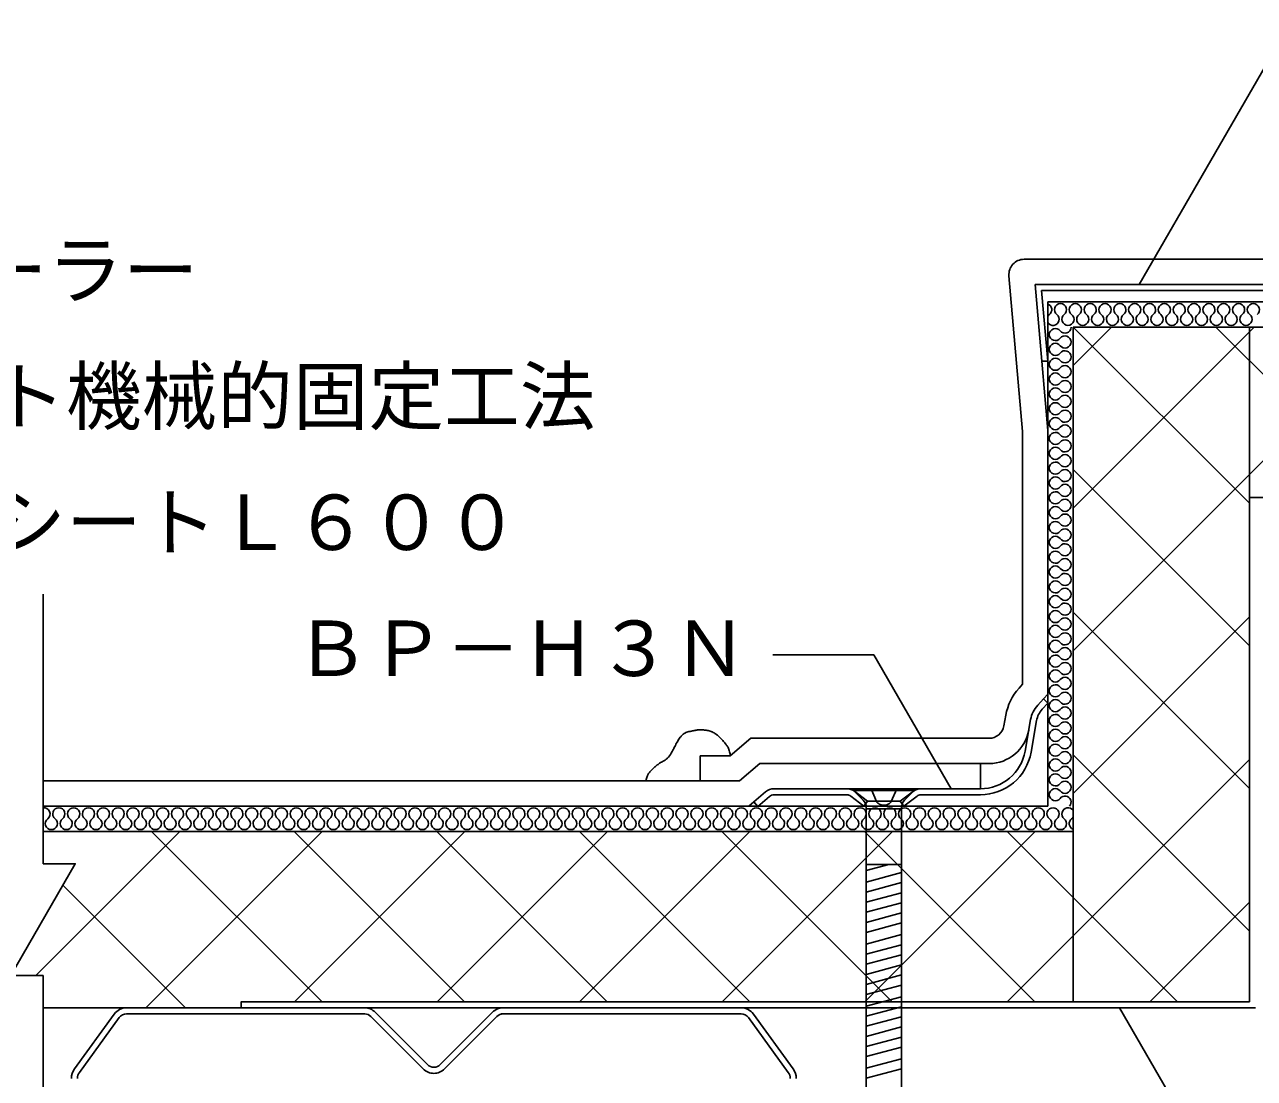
# Model space of a CAD drawing. Units: millimetres, scale not verified. Extents: x -665 to 665, y -465 to 450.
# Drawn here: x -0.6 to 243.4, y -117.4 to 91.6 of the extents above; entities that cross this region are included whole.
import ezdxf
from ezdxf.enums import TextEntityAlignment as Align

# ---------------------------------------------------------------- set-up
doc = ezdxf.new("R2010")
doc.units = ezdxf.units.MM
doc.header["$LTSCALE"] = 5
doc.linetypes.add('DASHED3', pattern=[4, 3, -1])
for name, color, linetype in [('0-1_線色１（水色）', 4, 'Continuous'), ('0-2_線色２（白）', 7, 'Continuous'), ('0-4_線色４（黄）', 2, 'Continuous'), ('0-5_金属', 7, 'Continuous'), ('0-6_鋼板・アングル', 2, 'Continuous'), ('0-7_ビス', 4, 'Continuous'), ('0-A_文字', 7, 'Continuous'), ('0-D_断熱・ハッチ', 4, 'Continuous')]:
    doc.layers.add(name, color=color, linetype=linetype)
doc.styles.add('ＭＳ ゴシック', font='')
doc.styles.get('ＭＳ ゴシック').set_extended_font_data('MS Gothic')

msp = doc.modelspace()

# ---------------------------------------------------------------- linework, layer by layer
at = {"layer": '0-1_線色１（水色）'}
for centre, start, end in [((201.981, 35.041), 307.52351, 69.09236), ((204.925, 35.041), 307.52351, 232.47649), ((207.869, 35.041), 307.52351, 232.47649), ((210.813, 35.041), 307.52351, 232.47649), ((213.757, 35.041), 307.52351, 232.47649), ((216.701, 35.041), 307.52351, 232.47649), ((219.645, 35.041), 307.52351, 232.47649), ((222.589, 35.041), 307.52351, 232.47649), ((225.533, 35.041), 307.52351, 232.47649), ((228.477, 35.041), 307.52351, 232.47649), ((231.421, 35.041), 307.52351, 232.47649), ((234.364, 35.041), 307.52351, 232.47649), ((237.308, 35.041), 307.52351, 232.47649), ((240.252, 35.041), 307.52351, 232.47649), ((243.196, 35.041), 307.52351, 232.47649), ((203.453, 33.125), 127.52351, 149.46414), ((203.453, 33.125), 210.53586, 52.47649), ((206.397, 33.125), 127.52351, 52.47649), ((209.341, 33.125), 127.52351, 52.47649), ((212.285, 33.125), 127.52351, 52.47649), ((215.229, 33.125), 127.52351, 52.47649), ((218.173, 33.125), 127.52351, 52.47649), ((221.117, 33.125), 127.52351, 52.47649), ((224.061, 33.125), 127.52351, 52.47649), ((227.005, 33.125), 127.52351, 52.47649), ((229.949, 33.125), 127.52351, 52.47649), ((232.892, 33.125), 127.52351, 52.47649), ((235.836, 33.125), 127.52351, 52.47649), ((238.78, 33.125), 127.52351, 52.47649), ((241.724, 33.125), 127.52351, 52.47649), ((203.897, 30.111), 37.52351, 322.47649), ((205.813, 31.583), 217.52351, 0), ((205.813, 28.639), 217.52351, 142.47649), ((203.897, 27.167), 37.52351, 322.47649), ((205.813, 25.695), 217.52351, 142.47649), ((203.897, 24.223), 37.52351, 322.47649), ((203.897, 21.279), 37.52351, 322.47649), ((205.813, 22.751), 217.52351, 142.47649), ((203.897, 18.336), 37.52351, 322.47649), ((205.813, 19.807), 217.52351, 142.47649), ((205.813, 16.864), 217.52351, 142.47649), ((203.897, 15.392), 37.52351, 322.47649), ((205.813, 13.92), 217.52351, 142.47649), ((203.897, 12.448), 37.52351, 322.47649), ((203.897, 9.504), 37.52351, 322.47649), ((205.813, 10.976), 217.52351, 142.47649), ((203.897, 6.56), 37.52351, 322.47649), ((205.813, 8.032), 217.52351, 142.47649), ((205.813, 5.088), 217.52351, 142.47649), ((203.897, 3.616), 37.52351, 322.47649), ((205.813, 2.144), 217.52351, 142.47649), ((203.897, 0.672), 37.52351, 322.47649), ((205.813, -0.8), 217.52351, 142.47649), ((203.897, -2.272), 37.52351, 322.47649), ((203.897, -5.216), 37.52351, 322.47649), ((205.813, -3.744), 217.52351, 142.47649), ((203.897, -8.16), 37.52351, 322.47649), ((205.813, -6.688), 217.52351, 142.47649), ((205.813, -9.632), 217.52351, 142.47649), ((203.897, -11.104), 37.52351, 322.47649), ((205.813, -12.576), 217.52351, 142.47649), ((203.897, -14.048), 37.52351, 322.47649), ((205.813, -15.52), 217.52351, 142.47649), ((203.897, -16.992), 37.52351, 322.47649), ((203.897, -19.935), 37.52351, 322.47649), ((205.813, -18.463), 217.52351, 142.47649), ((203.897, -22.879), 37.52351, 322.47649), ((205.813, -21.407), 217.52351, 142.47649), ((205.813, -24.351), 217.52351, 142.47649), ((203.897, -25.823), 37.52351, 322.47649), ((205.813, -27.295), 217.52351, 142.47649), ((203.897, -28.767), 37.52351, 322.47649), ((205.813, -30.239), 217.52351, 142.47649), ((203.897, -31.711), 37.52351, 322.47649), ((203.897, -34.655), 37.52351, 322.47649), ((205.813, -33.183), 217.52351, 142.47649), ((203.897, -37.599), 37.52351, 322.47649), ((205.813, -36.127), 217.52351, 142.47649), ((205.813, -39.071), 217.52351, 142.47649), ((203.897, -40.543), 37.52351, 322.47649), ((205.813, -42.015), 217.52351, 142.47649), ((203.897, -43.487), 37.52351, 322.47649), ((205.813, -44.959), 217.52351, 142.47649), ((203.897, -46.431), 37.52351, 322.47649), ((203.897, -49.375), 37.52351, 322.47649), ((205.813, -47.903), 217.52351, 142.47649), ((203.897, -52.319), 37.52351, 322.47649), ((205.813, -50.847), 217.52351, 142.47649), ((205.813, -53.791), 217.52351, 142.47649), ((203.897, -55.262), 37.52351, 322.47649), ((205.813, -56.734), 217.52351, 142.47649), ((203.897, -58.206), 37.52351, 322.47649), ((205.813, -59.678), 217.52351, 142.47649), ((203.897, -61.15), 37.52351, 322.47649), ((205.813, -62.622), 318.87027, 142.47649), ((3.267, -64.959), 307.52351, 98.64867), ((6.211, -64.959), 307.52351, 232.47649), ((9.155, -64.959), 307.52351, 232.47649), ((12.099, -64.959), 307.52351, 232.47649), ((15.042, -64.959), 307.52351, 232.47649), ((17.986, -64.959), 307.52351, 232.47649), ((20.93, -64.959), 307.52351, 232.47649), ((23.874, -64.959), 307.52351, 232.47649), ((26.818, -64.959), 307.52351, 232.47649), ((29.762, -64.959), 307.52351, 232.47649), ((32.706, -64.959), 307.52351, 232.47649), ((35.65, -64.959), 307.52351, 232.47649), ((38.594, -64.959), 307.52351, 232.47649), ((41.538, -64.959), 307.52351, 232.47649), ((44.482, -64.959), 307.52351, 232.47649), ((47.426, -64.959), 307.52351, 232.47649), ((50.37, -64.959), 307.52351, 232.47649), ((53.313, -64.959), 307.52351, 232.47649), ((56.257, -64.959), 307.52351, 232.47649), ((59.201, -64.959), 307.52351, 232.47649), ((62.145, -64.959), 307.52351, 232.47649), ((65.089, -64.959), 307.52351, 232.47649), ((68.033, -64.959), 307.52351, 232.47649), ((70.977, -64.959), 307.52351, 232.47649), ((73.921, -64.959), 307.52351, 232.47649), ((76.865, -64.959), 307.52351, 232.47649), ((79.809, -64.959), 307.52351, 232.47649), ((82.753, -64.959), 307.52351, 232.47649), ((85.697, -64.959), 307.52351, 232.47649), ((88.641, -64.959), 307.52351, 232.47649), ((91.584, -64.959), 307.52351, 232.47649), ((94.528, -64.959), 307.52351, 232.47649), ((97.472, -64.959), 307.52351, 232.47649), ((100.416, -64.959), 307.52351, 232.47649), ((103.36, -64.959), 307.52351, 232.47649), ((106.304, -64.959), 307.52351, 232.47649), ((109.248, -64.959), 307.52351, 232.47649), ((112.192, -64.959), 307.52351, 232.47649), ((115.136, -64.959), 307.52351, 232.47649), ((118.08, -64.959), 307.52351, 232.47649), ((121.024, -64.959), 307.52351, 232.47649), ((123.968, -64.959), 307.52351, 232.47649), ((126.911, -64.959), 307.52351, 232.47649), ((129.855, -64.959), 307.52351, 232.47649), ((132.799, -64.959), 307.52351, 232.47649), ((135.743, -64.959), 307.52351, 232.47649), ((138.687, -64.959), 307.52351, 232.47649), ((141.631, -64.959), 307.52351, 232.47649), ((144.575, -64.959), 307.52351, 232.47649), ((147.519, -64.959), 307.52351, 232.47649), ((150.463, -64.959), 307.52351, 232.47649), ((153.407, -64.959), 307.52351, 232.47649), ((156.351, -64.959), 307.52351, 232.47649), ((159.295, -64.959), 307.52351, 232.47649), ((162.239, -64.959), 307.52351, 232.47649), ((165.182, -64.959), 307.52351, 232.47649), ((168.126, -64.959), 307.52351, 232.47649), ((171.07, -64.959), 307.52351, 232.47649), ((174.014, -64.959), 307.52351, 232.47649), ((176.958, -64.959), 307.52351, 232.47649), ((179.902, -64.959), 307.52351, 232.47649), ((182.846, -64.959), 307.52351, 232.47649), ((185.79, -64.959), 307.52351, 232.47649), ((188.734, -64.959), 307.52351, 232.47649), ((191.678, -64.959), 307.52351, 232.47649), ((194.622, -64.959), 307.52351, 232.47649), ((197.566, -64.959), 307.52351, 232.47649), ((200.509, -64.959), 307.52351, 232.47649), ((203.453, -64.959), 307.52351, 232.47649), ((206.397, -64.959), 32.84225, 232.47649), ((206.397, -64.959), 307.52351, 327.15775), ((4.739, -66.875), 127.52351, 52.47649), ((7.683, -66.875), 127.52351, 52.47649), ((10.627, -66.875), 127.52351, 52.47649), ((13.571, -66.875), 127.52351, 52.47649), ((16.514, -66.875), 127.52351, 52.47649), ((19.458, -66.875), 127.52351, 52.47649), ((22.402, -66.875), 127.52351, 52.47649), ((25.346, -66.875), 127.52351, 52.47649), ((28.29, -66.875), 127.52351, 52.47649), ((31.234, -66.875), 127.52351, 52.47649), ((34.178, -66.875), 127.52351, 52.47649), ((37.122, -66.875), 127.52351, 52.47649), ((40.066, -66.875), 127.52351, 52.47649), ((43.01, -66.875), 127.52351, 52.47649), ((45.954, -66.875), 127.52351, 52.47649), ((48.898, -66.875), 127.52351, 52.47649), ((51.842, -66.875), 127.52351, 52.47649), ((54.785, -66.875), 127.52351, 52.47649), ((57.729, -66.875), 127.52351, 52.47649), ((60.673, -66.875), 127.52351, 52.47649), ((63.617, -66.875), 127.52351, 52.47649), ((66.561, -66.875), 127.52351, 52.47649), ((69.505, -66.875), 127.52351, 52.47649), ((72.449, -66.875), 127.52351, 52.47649), ((75.393, -66.875), 127.52351, 52.47649), ((78.337, -66.875), 127.52351, 52.47649), ((81.281, -66.875), 127.52351, 52.47649), ((84.225, -66.875), 127.52351, 52.47649), ((87.169, -66.875), 127.52351, 52.47649), ((90.112, -66.875), 127.52351, 52.47649), ((93.056, -66.875), 127.52351, 52.47649), ((96, -66.875), 127.52351, 52.47649), ((98.944, -66.875), 127.52351, 52.47649), ((101.888, -66.875), 127.52351, 52.47649), ((104.832, -66.875), 127.52351, 52.47649), ((107.776, -66.875), 127.52351, 52.47649), ((110.72, -66.875), 127.52351, 52.47649), ((113.664, -66.875), 127.52351, 52.47649), ((116.608, -66.875), 127.52351, 52.47649), ((119.552, -66.875), 127.52351, 52.47649), ((122.496, -66.875), 127.52351, 52.47649), ((125.44, -66.875), 127.52351, 52.47649), ((128.383, -66.875), 127.52351, 52.47649), ((131.327, -66.875), 127.52351, 52.47649), ((134.271, -66.875), 127.52351, 52.47649), ((137.215, -66.875), 127.52351, 52.47649), ((140.159, -66.875), 127.52351, 52.47649), ((143.103, -66.875), 127.52351, 52.47649), ((146.047, -66.875), 127.52351, 52.47649), ((148.991, -66.875), 127.52351, 52.47649), ((151.935, -66.875), 127.52351, 52.47649), ((154.879, -66.875), 127.52351, 52.47649), ((157.823, -66.875), 127.52351, 52.47649), ((160.767, -66.875), 127.52351, 52.47649), ((163.71, -66.875), 127.52351, 52.47649), ((166.654, -66.875), 127.52351, 52.47649), ((169.598, -66.875), 127.52351, 52.47649), ((172.542, -66.875), 127.52351, 52.47649), ((175.486, -66.875), 127.52351, 52.47649), ((178.43, -66.875), 127.52351, 52.47649), ((181.374, -66.875), 127.52351, 52.47649), ((184.318, -66.875), 127.52351, 52.47649), ((187.262, -66.875), 127.52351, 52.47649), ((190.206, -66.875), 127.52351, 52.47649), ((193.15, -66.875), 127.52351, 52.47649), ((196.094, -66.875), 127.52351, 52.47649), ((199.038, -66.875), 127.52351, 52.47649), ((201.981, -66.875), 127.52351, 52.47649), ((204.925, -66.875), 127.52351, 52.47649), ((207.869, -66.875), 127.52351, 247.78971)]:
    msp.add_arc(centre, 1.208, start, end, dxfattribs=at)
at = {"layer": '0-2_線色２（白）'}
for p, q in [((202.413, 36.583), (447.882, 36.583)), ((202.413, 36.583), (202.413, -63.417)), ((207.413, 31.583), (447.882, 31.583)), ((207.413, 31.583), (207.413, -102.217)), ((242.413, -2.217), (242.413, 31.583)), ((201.208, 24.843), (202.413, 11.074)), ((3.085, -74.855), (3.085, -21.37)), ((201.525, -42.159), (202.413, -41.182)), ((145.309, -54.966), (141.257, -58.417)), ((190.753, -54.966), (145.309, -54.966)), ((189.032, -54.966), (189.032, -59.966)), ((133.419, -58.417), (141.257, -58.417)), ((3.085, -63.417), (202.413, -63.417)), ((144.113, -62.552), (143.098, -63.417)), ((3.085, -68.417), (207.413, -68.417)), ((3.085, -150.464), (3.085, -96.979)), ((3.085, -103.417), (42.413, -103.417))]:
    msp.add_line(p, q, dxfattribs=at)
for points in [[(135.022, -48.445), (134.813, -48.406), (134.602, -48.372), (134.479, -48.355), (134.331, -48.337), (134.074, -48.31), (133.818, -48.291), (133.562, -48.281), (133.307, -48.283), (133.053, -48.297), (132.906, -48.312), (132.799, -48.325), (132.614, -48.354), (132.43, -48.389), (132.246, -48.427), (132.062, -48.467), (131.878, -48.507), (131.77, -48.53), (131.648, -48.555), (131.437, -48.599), (131.227, -48.645), (131.02, -48.697), (130.818, -48.76), (130.621, -48.836), (130.511, -48.887), (130.412, -48.94), (130.246, -49.044), (130.088, -49.16), (129.937, -49.288), (129.794, -49.425), (129.658, -49.571), (129.583, -49.657), (129.498, -49.76), (129.36, -49.941), (129.23, -50.127), (129.107, -50.318), (128.989, -50.512), (128.877, -50.708), (128.813, -50.822), (128.745, -50.946)], [(139.416, -53.417), (139.398, -53.286), (139.365, -53.061), (139.327, -52.838), (139.282, -52.617), (139.227, -52.401), (139.158, -52.189), (139.11, -52.069), (139.069, -51.977), (138.991, -51.821), (138.904, -51.669), (138.81, -51.521), (138.709, -51.375), (138.605, -51.233), (138.542, -51.152), (138.468, -51.057), (138.338, -50.896), (138.205, -50.738), (138.07, -50.583), (137.933, -50.43), (137.794, -50.278), (137.712, -50.19), (137.627, -50.099), (137.477, -49.944), (137.326, -49.79), (137.171, -49.64), (137.012, -49.494), (136.848, -49.352), (136.751, -49.273), (136.663, -49.204), (136.509, -49.09), (136.35, -48.982), (136.187, -48.881), (136.019, -48.789), (135.847, -48.705), (135.746, -48.661), (135.632, -48.617), (135.432, -48.549), (135.229, -48.493), (135.022, -48.445)], [(128.745, -50.946), (128.631, -51.159), (128.519, -51.373), (128.408, -51.588), (128.298, -51.804), (128.186, -52.02), (128.121, -52.146), (128.033, -52.314), (127.877, -52.604), (127.712, -52.888), (127.537, -53.165), (127.349, -53.432), (127.144, -53.685), (127.016, -53.824), (126.969, -53.871), (126.888, -53.95), (126.804, -54.027), (126.717, -54.101), (126.628, -54.172), (126.536, -54.24), (126.482, -54.278), (126.393, -54.337), (126.235, -54.434), (126.073, -54.525), (125.91, -54.614), (125.748, -54.703), (125.587, -54.795), (125.495, -54.851), (125.403, -54.91), (125.247, -55.018), (125.094, -55.131), (124.945, -55.248), (124.798, -55.368), (124.651, -55.491), (124.567, -55.562), (124.461, -55.651), (124.28, -55.806), (124.1, -55.964), (123.925, -56.125), (123.755, -56.291)], [(123.755, -56.291), (123.592, -56.465), (123.501, -56.569), (123.449, -56.631), (123.363, -56.74), (123.28, -56.853), (123.202, -56.968), (123.13, -57.087), (123.063, -57.208), (123.027, -57.28), (122.98, -57.381), (122.909, -57.56), (122.847, -57.743), (122.792, -57.929), (122.743, -58.117), (122.697, -58.307), (122.671, -58.417)], [(3.085, -96.979), (-3.302, -96.979), (9.472, -74.855), (3.085, -74.855)]]:
    msp.add_lwpolyline(points, dxfattribs=at)
msp.add_arc((190.753, -46.966), 8, 270, 350, dxfattribs=at)
at = {"layer": '0-4_線色４（黄）'}
for p, q in [((197.696, 45.034), (278.683, 45.034)), ((194.708, 41.773), (197.413, 10.856)), ((197.413, 10.856), (197.413, -39.249)), ((196.701, -40.032), (197.413, -39.249)), ((193.708, -47.487), (194.081, -45.372)), ((143.468, -49.966), (139.416, -53.417)), ((190.753, -49.966), (143.468, -49.966)), ((133.419, -53.417), (139.416, -53.417)), ((133.419, -53.417), (133.419, -58.417)), ((3.085, -58.417), (133.419, -58.417))]:
    msp.add_line(p, q, dxfattribs=at)
for centre, radius, start, end in [((197.696, 42.034), 3, 90, 185), ((204.618, -47.23), 10.7, 137.72631, 170), ((190.753, -46.966), 3, 270, 350)]:
    msp.add_arc(centre, radius, start, end, dxfattribs=at)
at = {"layer": '0-5_金属'}
for p, q in [((9.321, -115.538), (17.213, -104.655)), ((19.642, -103.417), (66.871, -103.417)), ((19.642, -104.617), (66.919, -104.617)), ((79.337, -114.688), (68.991, -104.3)), ((92.233, -104.3), (81.888, -114.688)), ((93.876, -104.617), (141.581, -104.617)), ((94.187, -103.417), (141.581, -103.417)), ((144.01, -104.656), (151.902, -115.538)), ((10.293, -116.242), (18.185, -105.36)), ((78.486, -115.534), (68.141, -105.147)), ((93.083, -105.147), (82.738, -115.534)), ((143.038, -105.36), (150.931, -116.243))]:
    msp.add_line(p, q, dxfattribs=at)
for centre, radius, start, end in [((19.642, -106.417), 3, 90.0002, 144.05016), ((19.642, -106.417), 1.8, 90.00036, 144.05027), ((66.866, -106.417), 3, 44.88471, 90.00222), ((66.866, -106.417), 1.8, 44.8834, 90.00053), ((94.358, -106.417), 3, 90.00195, 135.11829), ((94.358, -106.417), 1.8, 90.00332, 135.11933), ((141.581, -106.417), 3, 35.94977, 89.99965), ((141.581, -106.417), 1.8, 35.94966, 89.99949), ((11.912, -117.417), 3.2, 144.05005, 179.99996), ((11.912, -117.417), 2, 144.05027, 179.99996), ((80.612, -113.417), 3, 224.88334, 315.11671), ((80.612, -113.417), 1.8, 224.88334, 315.42812), ((149.312, -117.417), 2, 0.00003, 35.94972), ((149.312, -117.417), 3.2, 0.00003, 35.94994)]:
    msp.add_arc(centre, radius, start, end, dxfattribs=at)
at = {"layer": '0-6_鋼板・アングル'}
for p, q in [((199.879, 40.034), (201.208, 24.843)), ((199.879, 40.034), (248.563, 40.034)), ((201.188, 38.834), (202.413, 24.843)), ((201.188, 38.834), (248.563, 38.834)), ((201.208, 24.843), (202.413, 24.843)), ((242.413, -2.217), (242.413, -102.217)), ((200.4, -43.395), (201.525, -42.159)), ((201.288, -44.203), (202.413, -42.966)), ((201.525, -42.159), (202.413, -42.966)), ((199.005, -46.24), (197.896, -52.529)), ((200.186, -46.448), (199.078, -52.737)), ((162.575, -59.966), (148.144, -59.966)), ((164.038, -60.464), (166.641, -62.466)), ((175.744, -60.464), (173.141, -62.466)), ((189.032, -59.966), (177.208, -59.966)), ((147.171, -61.524), (144.891, -63.466)), ((162.575, -61.166), (148.144, -61.166)), ((163.307, -61.415), (165.91, -63.417)), ((166.641, -62.466), (165.91, -63.417)), ((173.141, -62.466), (173.873, -63.417)), ((176.476, -61.415), (173.873, -63.417)), ((189.032, -61.166), (177.208, -61.166)), ((243.613, -103.417), (42.413, -103.417))]:
    msp.add_line(p, q, dxfattribs=at)
at = {"layer": '0-6_鋼板・アングル', "color": 4}
for p, q in [((177.208, -59.966), (162.575, -59.966)), ((165.91, -63.417), (173.873, -63.417)), ((166.641, -62.466), (173.141, -62.466))]:
    msp.add_line(p, q, dxfattribs=at)
at = {"layer": '0-6_鋼板・アングル'}
for points in [[(242.413, -2.217), (342.413, -2.217), (342.413, -3.417)], [(146.393, -60.611), (144.113, -62.552), (144.891, -63.466)], [(242.413, -102.217), (42.413, -102.217), (42.413, -103.417)]]:
    msp.add_lwpolyline(points, dxfattribs=at)
for centre, radius, start, end in [((204.618, -47.23), 5.7, 137.72631, 170), ((204.618, -47.23), 4.5, 137.72631, 170), ((189.032, -50.966), 9, 270, 350), ((189.032, -50.966), 10.2, 270, 350), ((148.144, -62.666), 2.7, 90, 130.42608), ((162.575, -62.366), 2.4, 52.43141, 90), ((177.208, -62.366), 2.4, 90, 127.56859), ((148.144, -62.666), 1.5, 90, 130.42608), ((162.575, -62.366), 1.2, 52.43141, 90), ((177.208, -62.366), 1.2, 90, 127.56859)]:
    msp.add_arc(centre, radius, start, end, dxfattribs=at)
at = {"layer": '0-7_ビス', "color": 7}
for p, q in [((163.891, -60.351), (163.891, -59.966)), ((175.891, -59.966), (163.891, -59.966)), ((175.891, -60.351), (163.891, -60.351)), ((165.806, -62.265), (163.891, -60.351)), ((173.977, -62.265), (175.891, -60.351)), ((175.891, -60.351), (175.891, -59.966)), ((166.391, -63.679), (166.391, -132.945)), ((173.391, -63.966), (166.391, -63.966)), ((173.391, -63.679), (173.391, -132.945)), ((173.391, -74.966), (166.391, -74.966))]:
    msp.add_line(p, q, dxfattribs=at)
at = {"layer": '0-7_ビス', "color": 7, "linetype": 'DASHED3'}
for p, q in [((168.424, -62.515), (167.341, -59.966)), ((171.359, -62.515), (172.441, -59.966))]:
    msp.add_line(p, q, dxfattribs=at)
at = {"layer": '0-7_ビス'}
for p, q in [((166.391, -76.166), (170.869, -74.966)), ((166.391, -78.472), (173.391, -76.596)), ((166.391, -80.472), (173.391, -78.596)), ((166.391, -82.472), (173.391, -80.596)), ((166.391, -84.472), (173.391, -82.596)), ((166.391, -86.472), (173.391, -84.596)), ((166.391, -88.472), (173.391, -86.596)), ((166.391, -90.778), (173.391, -88.902)), ((166.391, -92.778), (173.391, -90.902)), ((166.391, -94.778), (173.391, -92.902)), ((166.391, -96.778), (173.391, -94.902)), ((166.391, -98.778), (173.391, -96.902)), ((166.391, -100.778), (173.391, -98.902)), ((166.391, -103.084), (173.391, -101.209)), ((166.391, -105.084), (173.391, -103.209)), ((166.391, -107.084), (173.391, -105.209)), ((166.391, -109.084), (173.391, -107.209)), ((166.391, -111.084), (173.391, -109.209)), ((166.391, -113.084), (173.391, -111.209)), ((166.391, -115.391), (173.391, -113.515)), ((166.391, -117.391), (173.391, -115.515))]:
    msp.add_line(p, q, dxfattribs=at)
at = {"layer": '0-7_ビス', "color": 7}
for centre, start, end in [((164.391, -63.679), 0, 45), ((175.391, -63.679), 135, 180)]:
    msp.add_arc(centre, 2, start, end, dxfattribs=at)
at = {"layer": '0-7_ビス', "color": 7, "linetype": 'DASHED3'}
msp.add_arc((169.891, -61.405), 1.84, 217.11751, 322.88248, dxfattribs=at)
at = {"layer": '0-A_文字'}
for p, q in [((220.55, 40.034), (250.312, 91.583)), ((167.88, -33.417), (147.88, -33.417)), ((183.208, -59.966), (167.88, -33.417)), ((216.633, -103.417), (245.501, -153.417))]:
    msp.add_line(p, q, dxfattribs=at)
at = {"layer": '0-D_断熱・ハッチ'}
for p, q in [((207.413, -32.612), (271.608, 31.583)), ((207.413, -4.328), (243.324, 31.583)), ((207.413, 23.956), (215.04, 31.583)), ((207.47, 31.583), (242.413, -3.359)), ((235.754, 31.583), (269.554, -2.217)), ((207.413, 3.356), (242.413, -31.644)), ((207.413, -24.928), (242.413, -59.928)), ((207.413, -60.897), (242.413, -25.897)), ((207.413, -53.212), (242.413, -88.212)), ((194.377, -102.217), (242.413, -54.181)), ((1.624, -96.979), (30.187, -68.417)), ((23.471, -103.417), (58.471, -68.417)), ((24.628, -68.417), (58.427, -102.217)), ((52.912, -68.417), (86.712, -102.217)), ((52.955, -102.217), (86.755, -68.417)), ((81.196, -68.417), (114.996, -102.217)), ((81.24, -102.217), (115.039, -68.417)), ((109.48, -68.417), (143.28, -102.217)), ((109.524, -102.217), (143.324, -68.417)), ((137.765, -68.417), (171.564, -102.217)), ((137.808, -102.217), (171.608, -68.417)), ((166.049, -68.417), (199.849, -102.217)), ((166.092, -102.217), (199.892, -68.417)), ((194.333, -68.417), (228.133, -102.217)), ((7.023, -79.097), (31.343, -103.417)), ((222.661, -102.217), (242.413, -82.465))]:
    msp.add_line(p, q, dxfattribs=at)

# ---------------------------------------------------------------- texts
at = {"layer": '0-A_文字', "style": 'ＭＳ ゴシック'}
for s, p in [('プルーフシーラー', (-86.093, 34.083)), ('塩ビシート機械的固定工法', (-67.379, 9.083)), ('ラジアルシートＬ６００', (-67.379, -15.917)), ('ＢＰ－Ｈ３Ｎ', (52.88, -40.917))]:
    msp.add_text(s, height=11, dxfattribs=at).set_placement(p, align=Align.BOTTOM_LEFT)

doc.saveas('drawing.dxf')
